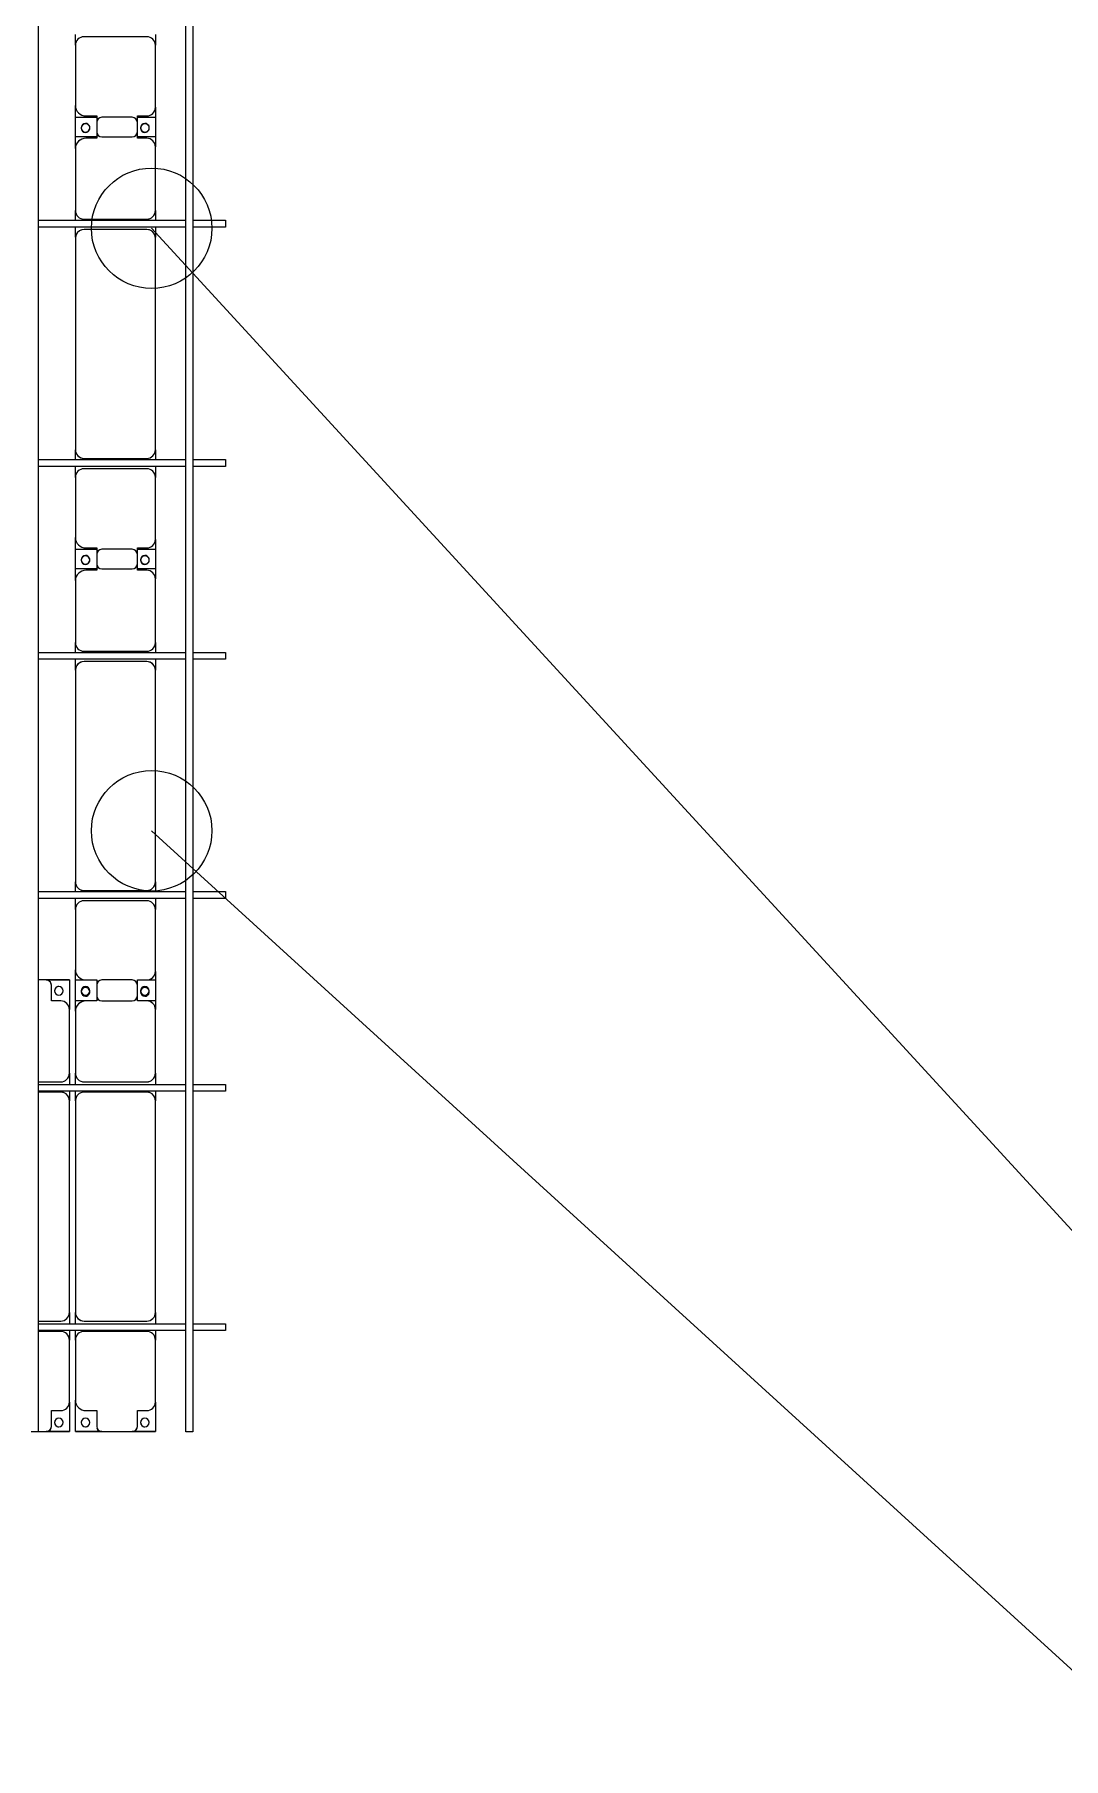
# Model space of a CAD drawing. Header units: millimetres. Extents: x -496478 to -186190, y -204059 to -87354.
# Drawn here: x -439212 to -433232, y -187655 to -177639 of the extents above; entities that cross this region are included whole.
import ezdxf

# ---------------------------------------------------------------- set-up
doc = ezdxf.new("R2010")
doc.units = ezdxf.units.MM
for name, color, linetype, lineweight in [('A-DETL-MBND', 5, 'Continuous', 9), ('A-GENM', 13, 'Continuous', 9), ('S-BEAM', 12, 'Continuous', 9)]:
    doc.layers.add(name, color=color, linetype=linetype, lineweight=lineweight)
doc.layers.add('GC-BICH NEO', color=6, linetype='Continuous')
doc.layers.add('GC-DAY NEO', color=5, linetype='Continuous')

# ---------------------------------------------------------------- blocks, each defined once
blk = doc.blocks.new('Dầm C52 - Hộp 40x60-25667-BỐ TRÍ KHUNG KẾT CẤU BÈ PIN 01')
at = {"layer": 'S-BEAM', "color": 3, "lineweight": 25}
for p, q in [((-45236, -20), (-45236, 20)), ((45236, -20), (-45236, -20))]:
    blk.add_line(p, q, dxfattribs=at)
blk = doc.blocks.new('Dai phao do pin - DẢI PHAO ĐỠ PIN-20992-BỐ TRÍ KHUNG KẾT CẤU BÈ PIN 01')
at = {"layer": 'A-DETL-MBND', "color": 8}
for p, q in [((-1312, 242), (-1130, 242)), ((-1312, 182), (-1312, 242)), ((-780, 242), (-1130, 242)), ((-780, 242), (-717, 242)), ((-677, 242), (-620, 242)), ((610, 242), (-620, 242)), ((610, 242), (673, 242)), ((713, 242), (770, 242)), ((1130, 242), (770, 242)), ((1130, 242), (1312, 242)), ((1198, 242), (1380, 242)), ((1198, 118), (1198, 242)), ((1312, 242), (1312, 118)), ((1730, 242), (1380, 242)), ((1730, 242), (1793, 242)), ((1833, 242), (1890, 242)), ((3120, 242), (1890, 242)), ((3125, 242), (3183, 242)), ((3223, 242), (3280, 242)), ((3640, 242), (3280, 242)), ((3640, 242), (3822, 242)), ((3708, 242), (3890, 242)), ((3708, 118), (3708, 242)), ((3822, 242), (3822, 118)), ((4240, 242), (3890, 242)), ((4240, 242), (4303, 242)), ((-1190, 118), (-1282, 118)), ((-1190, 182), (-1190, 118)), ((-730, -173), (-730, 192)), ((-670, 192), (-670, -173)), ((660, -173), (660, 192)), ((720, 192), (720, -173)), ((1190, 118), (1190, 182)), ((1282, 118), (1190, 118)), ((1320, 118), (1228, 118)), ((1320, 182), (1320, 118)), ((1780, -173), (1780, 192)), ((1840, 192), (1840, -173)), ((3170, -173), (3170, 192)), ((3230, 192), (3230, -173)), ((3700, 118), (3700, 182)), ((3792, 118), (3700, 118)), ((3830, 118), (3738, 118)), ((3830, 182), (3830, 118)), ((4290, -173), (4290, 192)), ((-1312, 88), (-1312, -88)), ((1198, 88), (1198, -88)), ((1312, -88), (1312, 88)), ((3708, 88), (3708, -88)), ((3822, -88), (3822, 88)), ((-1312, -223), (-1312, -173)), ((-1282, -118), (-1190, -118)), ((-1190, -118), (-1190, -173)), ((1190, -173), (1190, -118)), ((1190, -118), (1282, -118)), ((1198, -223), (1198, -118)), ((1228, -118), (1320, -118)), ((1312, -118), (1312, -223)), ((1320, -118), (1320, -173)), ((3700, -173), (3700, -118)), ((3700, -118), (3792, -118)), ((3708, -223), (3708, -118)), ((3738, -118), (3830, -118)), ((3822, -118), (3822, -223)), ((3830, -118), (3830, -173)), ((-1140, -223), (-1312, -223)), ((-1140, -223), (-780, -223)), ((-717, -223), (-780, -223)), ((-620, -223), (-677, -223)), ((-620, -223), (610, -223)), ((673, -223), (610, -223)), ((770, -223), (713, -223)), ((770, -223), (1140, -223)), ((1312, -223), (1140, -223)), ((1370, -223), (1198, -223)), ((1370, -223), (1730, -223)), ((1793, -223), (1730, -223)), ((1890, -223), (1833, -223)), ((1890, -223), (3120, -223)), ((3183, -223), (3125, -223)), ((3280, -223), (3223, -223)), ((3280, -223), (3650, -223)), ((3822, -223), (3650, -223)), ((3880, -223), (3708, -223)), ((3880, -223), (4240, -223)), ((4303, -223), (4240, -223))]:
    blk.add_line(p, q, dxfattribs=at)
for centre, radius, start, end in [((-1259, 183), 25, 0, 180), ((-1130, 182), 60, 90, 180), ((-1130, 182), 60, 135, 180), ((-780, 192), 50, 360, 90), ((-780, 192), 50, 360, 45), ((-620, 192), 50, 90, 180), ((-620, 192), 50, 105, 180), ((610, 192), 50, 360, 90), ((610, 192), 50, 15, 90), ((770, 192), 50, 90, 180), ((770, 192), 50, 135, 180), ((1130, 182), 60, 360, 90), ((1130, 182), 60, 360, 45), ((1249, 183), 25, 0, 180), ((1251, 183), 25, 0, 180), ((1380, 182), 60, 90, 180), ((1380, 182), 60, 135, 180), ((1730, 192), 50, 360, 90), ((1730, 192), 50, 360, 45), ((1890, 192), 50, 90, 180), ((1890, 192), 50, 105, 180), ((3120, 192), 50, 360, 90), ((3120, 192), 50, 15, 84.6863), ((3280, 192), 50, 90, 180), ((3280, 192), 50, 135, 180), ((3640, 182), 60, 360, 90), ((3640, 182), 60, 360, 45), ((3759, 183), 25, 360, 180), ((3761, 183), 25, 0, 180), ((3890, 182), 60, 90, 180), ((3890, 182), 60, 135, 180), ((4240, 192), 50, 360, 90), ((4240, 192), 50, 360, 45), ((-1282, 88), 30, 90, 180), ((-1259, 183), 25, 180, 0), ((1228, 88), 30, 90, 180), ((1249, 183), 25, 180, 0), ((1251, 183), 25, 180, 0), ((1251, 183), 25, 180, 195), ((1282, 88), 30, 360, 90), ((3738, 88), 30, 90, 180), ((3759, 183), 25, 180, 0), ((3761, 183), 25, 180, 0), ((3761, 183), 25, 180, 195), ((3792, 88), 30, 360, 90), ((-1282, -88), 30, 180, 270), ((1228, -88), 30, 180, 270), ((1282, -88), 30, 270, 360), ((3738, -88), 30, 180, 270), ((3792, -88), 30, 270, 360), ((-1259, -162), 25, 0, 180), ((-1259, -162), 25, 180, 0), ((-1259, -162), 25, 75, 90), ((-1140, -173), 50, 180, 270), ((-1140, -173), 50, 180, 225), ((-780, -173), 50, 270, 360), ((-780, -173), 50, 315, 360), ((-620, -173), 50, 180, 270), ((-620, -173), 50, 180, 270), ((610, -173), 50, 270, 360), ((610, -173), 50, 285, 360), ((770, -173), 50, 180, 270), ((770, -173), 50, 180, 225), ((1140, -173), 50, 270, 360), ((1140, -173), 50, 315, 360), ((1249, -162), 25, 0, 180), ((1249, -162), 25, 180, 0), ((1251, -162), 25, 0, 180), ((1251, -162), 25, 120, 180), ((1251, -162), 25, 180, 0), ((1251, -162), 25, 75, 105), ((1249, -162), 25, 75, 90), ((1249, -162), 25, 30, 45), ((1249, -162), 25, 360, 15), ((1370, -173), 50, 180, 270), ((1370, -173), 50, 180, 225), ((1730, -173), 50, 270, 360), ((1730, -173), 50, 315, 360), ((1890, -173), 50, 180, 270), ((1890, -173), 50, 180, 270), ((3120, -173), 50, 270, 360), ((3120, -173), 50, 285, 360), ((3280, -173), 50, 180, 270), ((3280, -173), 50, 180, 225), ((3650, -173), 50, 270, 360), ((3650, -173), 50, 315, 360), ((3759, -162), 25, 0, 180), ((3759, -162), 25, 180, 0), ((3761, -162), 25, 0, 180), ((3761, -162), 25, 120, 180), ((3761, -162), 25, 180, 0), ((3761, -162), 25, 75, 105), ((3759, -162), 25, 75, 90), ((3759, -162), 25, 30, 45), ((3759, -162), 25, 0, 15), ((3880, -173), 50, 180, 270), ((3880, -173), 50, 180, 225), ((4240, -173), 50, 270, 360), ((4240, -173), 50, 315, 360)]:
    blk.add_arc(centre, radius, start, end, dxfattribs=at)
blk = doc.blocks.new('Dải phao đi lại kèm đỡ invester - DẢI PHAO ĐI LẠI-22184-BỐ TRÍ KHUNG KẾT CẤU BÈ PIN 01')
at = {"layer": 'A-DETL-MBND', "color": 8}
for p, q in [((25088, 1312), (25040, 1312)), ((25088, 1312), (25223, 1312)), ((25223, 1312), (25088, 1312)), ((25223, 1312), (25223, 1140)), ((25258, 1312), (25318, 1312)), ((25258, 1130), (25258, 1312)), ((25588, 1312), (25412, 1312)), ((25673, 1312), (25723, 1312)), ((25723, 1312), (25723, 1140)), ((25118, 1190), (25118, 1282)), ((25382, 1282), (25382, 1190)), ((25618, 1190), (25618, 1282)), ((25173, 1190), (25118, 1190)), ((25223, 770), (25223, 1140)), ((25258, 1130), (25258, 770)), ((25382, 1190), (25318, 1190)), ((25673, 1190), (25618, 1190)), ((25723, 770), (25723, 1140)), ((25040, 720), (25173, 720)), ((25223, 770), (25223, 704)), ((25258, 704), (25258, 770)), ((25308, 720), (25673, 720)), ((25723, 770), (25723, 704)), ((25173, 660), (25040, 660)), ((25223, 664), (25223, 610)), ((25223, -620), (25223, 610)), ((25258, 610), (25258, 664)), ((25258, 610), (25258, -620)), ((25673, 660), (25308, 660)), ((25723, 664), (25723, 610)), ((25723, -620), (25723, 610)), ((25040, -670), (25173, -670)), ((25223, -620), (25223, -686)), ((25258, -686), (25258, -620)), ((25308, -670), (25673, -670)), ((25723, -620), (25723, -686)), ((25173, -730), (25040, -730)), ((25223, -726), (25223, -780)), ((25223, -1140), (25223, -780)), ((25258, -780), (25258, -726)), ((25258, -780), (25258, -1130)), ((25673, -730), (25308, -730)), ((25723, -726), (25723, -780)), ((25723, -1140), (25723, -780)), ((25118, -1282), (25118, -1190)), ((25118, -1190), (25173, -1190)), ((25223, -1140), (25223, -1312)), ((25258, -1312), (25258, -1130)), ((25318, -1190), (25382, -1190)), ((25382, -1190), (25382, -1282)), ((25618, -1282), (25618, -1190)), ((25618, -1190), (25673, -1190)), ((25723, -1140), (25723, -1312)), ((25040, -1312), (25088, -1312)), ((25223, -1312), (25088, -1312)), ((25088, -1312), (25223, -1312)), ((25412, -1312), (25258, -1312)), ((25258, -1312), (25412, -1312)), ((25412, -1312), (25588, -1312)), ((25723, -1312), (25588, -1312)), ((25588, -1312), (25723, -1312))]:
    blk.add_line(p, q, dxfattribs=at)
for centre, radius, start, end in [((25088, 1282), 30, 360, 90), ((25088, 1282), 30, 75, 90), ((25088, 1282), 30, 15, 90), ((25088, 1282), 30, 75, 90), ((25412, 1282), 30, 90, 180), ((25588, 1282), 30, 0, 90), ((25162, 1249), 25, 90, 270), ((25162, 1249), 25, 150, 180), ((25162, 1249), 25, 120, 135), ((25162, 1249), 25, 90, 105), ((25162, 1249), 25, 270, 90), ((25317, 1249), 25, 90, 270), ((25317, 1249), 25, 270, 90), ((25662, 1249), 25, 90, 270), ((25662, 1249), 25, 270, 90), ((25173, 1140), 50, 0, 90), ((25173, 1140), 50, 45, 90), ((25318, 1130), 60, 90, 180), ((25318, 1130), 60, 90, 135), ((25673, 1140), 50, 360, 90), ((25673, 1140), 50, 45, 90), ((25173, 770), 50, 270, 0), ((25173, 770), 50, 270, 315), ((25308, 770), 50, 180, 270), ((25308, 770), 50, 225, 270), ((25673, 770), 50, 270, 360), ((25673, 770), 50, 270, 315), ((25173, 610), 50, 360, 90), ((25173, 610), 50, 15, 90), ((25308, 610), 50, 90, 180), ((25308, 610), 50, 105, 180), ((25673, 610), 50, 0, 90), ((25673, 610), 50, 15, 90), ((25173, -620), 50, 270, 360), ((25173, -620), 50, 270, 360), ((25308, -620), 50, 180, 270), ((25308, -620), 50, 195, 270), ((25673, -620), 50, 270, 0), ((25673, -620), 50, 270, 0), ((25173, -780), 50, 360, 90), ((25173, -780), 50, 45, 90), ((25308, -780), 50, 90, 180), ((25308, -780), 50, 90, 135), ((25673, -780), 50, 360, 90), ((25673, -780), 50, 45, 90), ((25173, -1140), 50, 270, 360), ((25173, -1140), 50, 270, 315), ((25318, -1130), 60, 180, 270), ((25318, -1130), 60, 225, 270), ((25673, -1140), 50, 270, 360), ((25673, -1140), 50, 270, 315), ((25088, -1282), 30, 270, 0), ((25088, -1282), 30, 270, 345), ((25088, -1282), 30, 315, 330), ((25088, -1282), 30, 315, 330), ((25162, -1259), 25, 90, 270), ((25162, -1259), 25, 165, 270), ((25162, -1259), 25, 270, 90), ((25162, -1259), 25, 0, 15), ((25317, -1259), 25, 90, 270), ((25317, -1259), 25, 165, 180), ((25317, -1259), 25, 270, 90), ((25317, -1259), 25, 270, 285), ((25412, -1282), 30, 180, 270), ((25412, -1282), 30, 195, 270), ((25588, -1282), 30, 270, 360), ((25588, -1282), 30, 270, 345), ((25588, -1282), 30, 315, 330), ((25588, -1282), 30, 315, 330), ((25662, -1259), 25, 90, 270), ((25662, -1259), 25, 165, 270), ((25662, -1259), 25, 270, 90), ((25662, -1259), 25, 360, 15), ((25088, -1282), 30, 270, 285), ((25088, -1282), 30, 270, 285), ((25412, -1282), 30, 255, 270), ((25412, -1282), 30, 255, 270), ((25588, -1282), 30, 270, 285), ((25588, -1282), 30, 270, 285)]:
    blk.add_arc(centre, radius, start, end, dxfattribs=at)
blk = doc.blocks.new('Dầm C52 - Dầm C52-25118-BỐ TRÍ KHUNG KẾT CẤU BÈ PIN 01')
at = {"layer": 'S-BEAM', "color": 1}
for p, q in [((-25726, -20), (-25726, 20)), ((-25726, 20), (-25536, 20)), ((-25496, 20), (-24636, 20)), ((-25536, -20), (-25726, -20)), ((-24636, -20), (-25496, -20))]:
    blk.add_line(p, q, dxfattribs=at)
blk = doc.blocks.new('Dầm C52 - Hộp 40x60-26101-BỐ TRÍ KHUNG KẾT CẤU BÈ PIN 01')
at = {"layer": 'S-BEAM', "color": 3, "lineweight": 25}
for p, q in [((-17881, -20), (-17881, 20)), ((-17881, 20), (17881, 20)), ((17881, -20), (-17881, -20))]:
    blk.add_line(p, q, dxfattribs=at)
blk = doc.blocks.new('HOBANMONG_BEPIN 1_rvt-1-BỐ TRÍ KHUNG KẾT CẤU BÈ PIN 01')
at = {"layer": 'A-GENM', "lineweight": 9}
for name, p, rotation in [('Dai phao do pin - DẢI PHAO ĐỠ PIN-20992-BỐ TRÍ KHUNG KẾT CẤU BÈ PIN 01', (-438732, -181942), 90.00075860989342), ('Dải phao đi lại kèm đỡ invester - DẢI PHAO ĐI LẠI-22184-BỐ TRÍ KHUNG KẾT CẤU BÈ PIN 01', (-464232, -184444), 0.0007586099545854)]:
    blk.add_blockref(name, p, dxfattribs=dict(at, rotation=rotation))
at = {"layer": 'S-BEAM', "lineweight": 9}
for name, p, rotation in [('Dầm C52 - Hộp 40x60-25667-BỐ TRÍ KHUNG KẾT CẤU BÈ PIN 01', (-439212, -140520), 90.00075860989166), ('Dầm C52 - Hộp 40x60-26101-BỐ TRÍ KHUNG KẾT CẤU BÈ PIN 01', (-438312, -167875), 90.00075860989166), ('Dầm C52 - Dầm C52-25118-BỐ TRÍ KHUNG KẾT CẤU BÈ PIN 01', (-463828, -178739), 180.0007586094741), ('Dầm C52 - Dầm C52-25118-BỐ TRÍ KHUNG KẾT CẤU BÈ PIN 01', (-463828, -180129), 180.0007586094741), ('Dầm C52 - Dầm C52-25118-BỐ TRÍ KHUNG KẾT CẤU BÈ PIN 01', (-463828, -181249), 180.0007586094741), ('Dầm C52 - Dầm C52-25118-BỐ TRÍ KHUNG KẾT CẤU BÈ PIN 01', (-463828, -182639), 180.0007586094741), ('Dầm C52 - Dầm C52-25118-BỐ TRÍ KHUNG KẾT CẤU BÈ PIN 01', (-463828, -183759), 180.0007586094741), ('Dầm C52 - Dầm C52-25118-BỐ TRÍ KHUNG KẾT CẤU BÈ PIN 01', (-463828, -185149), 180.0007586094741)]:
    blk.add_blockref(name, p, dxfattribs=dict(at, rotation=rotation))

msp = doc.modelspace()

# ---------------------------------------------------------------- linework, layer by layer
at = {"layer": 'GC-BICH NEO'}
for centre in [(-438531, -178765), (-438531, -182265)]:
    msp.add_circle(centre, 350, dxfattribs=at)
at = {"layer": 'GC-DAY NEO'}
for p, q in [((-438531, -178765), (-433119, -184656)), ((-438531, -182265), (-432619, -187655))]:
    msp.add_line(p, q, dxfattribs=at)

# ---------------------------------------------------------------- block references
at = {"lineweight": 5}
msp.add_blockref('HOBANMONG_BEPIN 1_rvt-1-BỐ TRÍ KHUNG KẾT CẤU BÈ PIN 01', (0, 0), dxfattribs=at)

doc.saveas('drawing.dxf')
